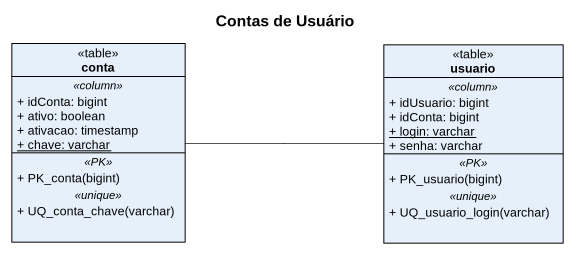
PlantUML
@startuml
title Contas de Usuário
hide circle
hide empty members
skinparam classAttributeIconSize 0
class conta <<table>> {
  .. <<column>> ..
  + idConta: bigint
  + ativo: boolean
  + ativacao: timestamp
  {static} + chave: varchar
  .. <<PK>> ..
  + PK_conta(bigint)
  .. <<unique>> ..
  + UQ_conta_chave(varchar)
}
class usuario <<table>> {
  .. <<column>> ..
  + idUsuario: bigint
  + idConta: bigint
  {static} + login: varchar
  + senha: varchar
  .. <<PK>> ..
  + PK_usuario(bigint)
  .. <<unique>> ..
  + UQ_usuario_login(varchar)
}
conta -right- usuario
@enduml
